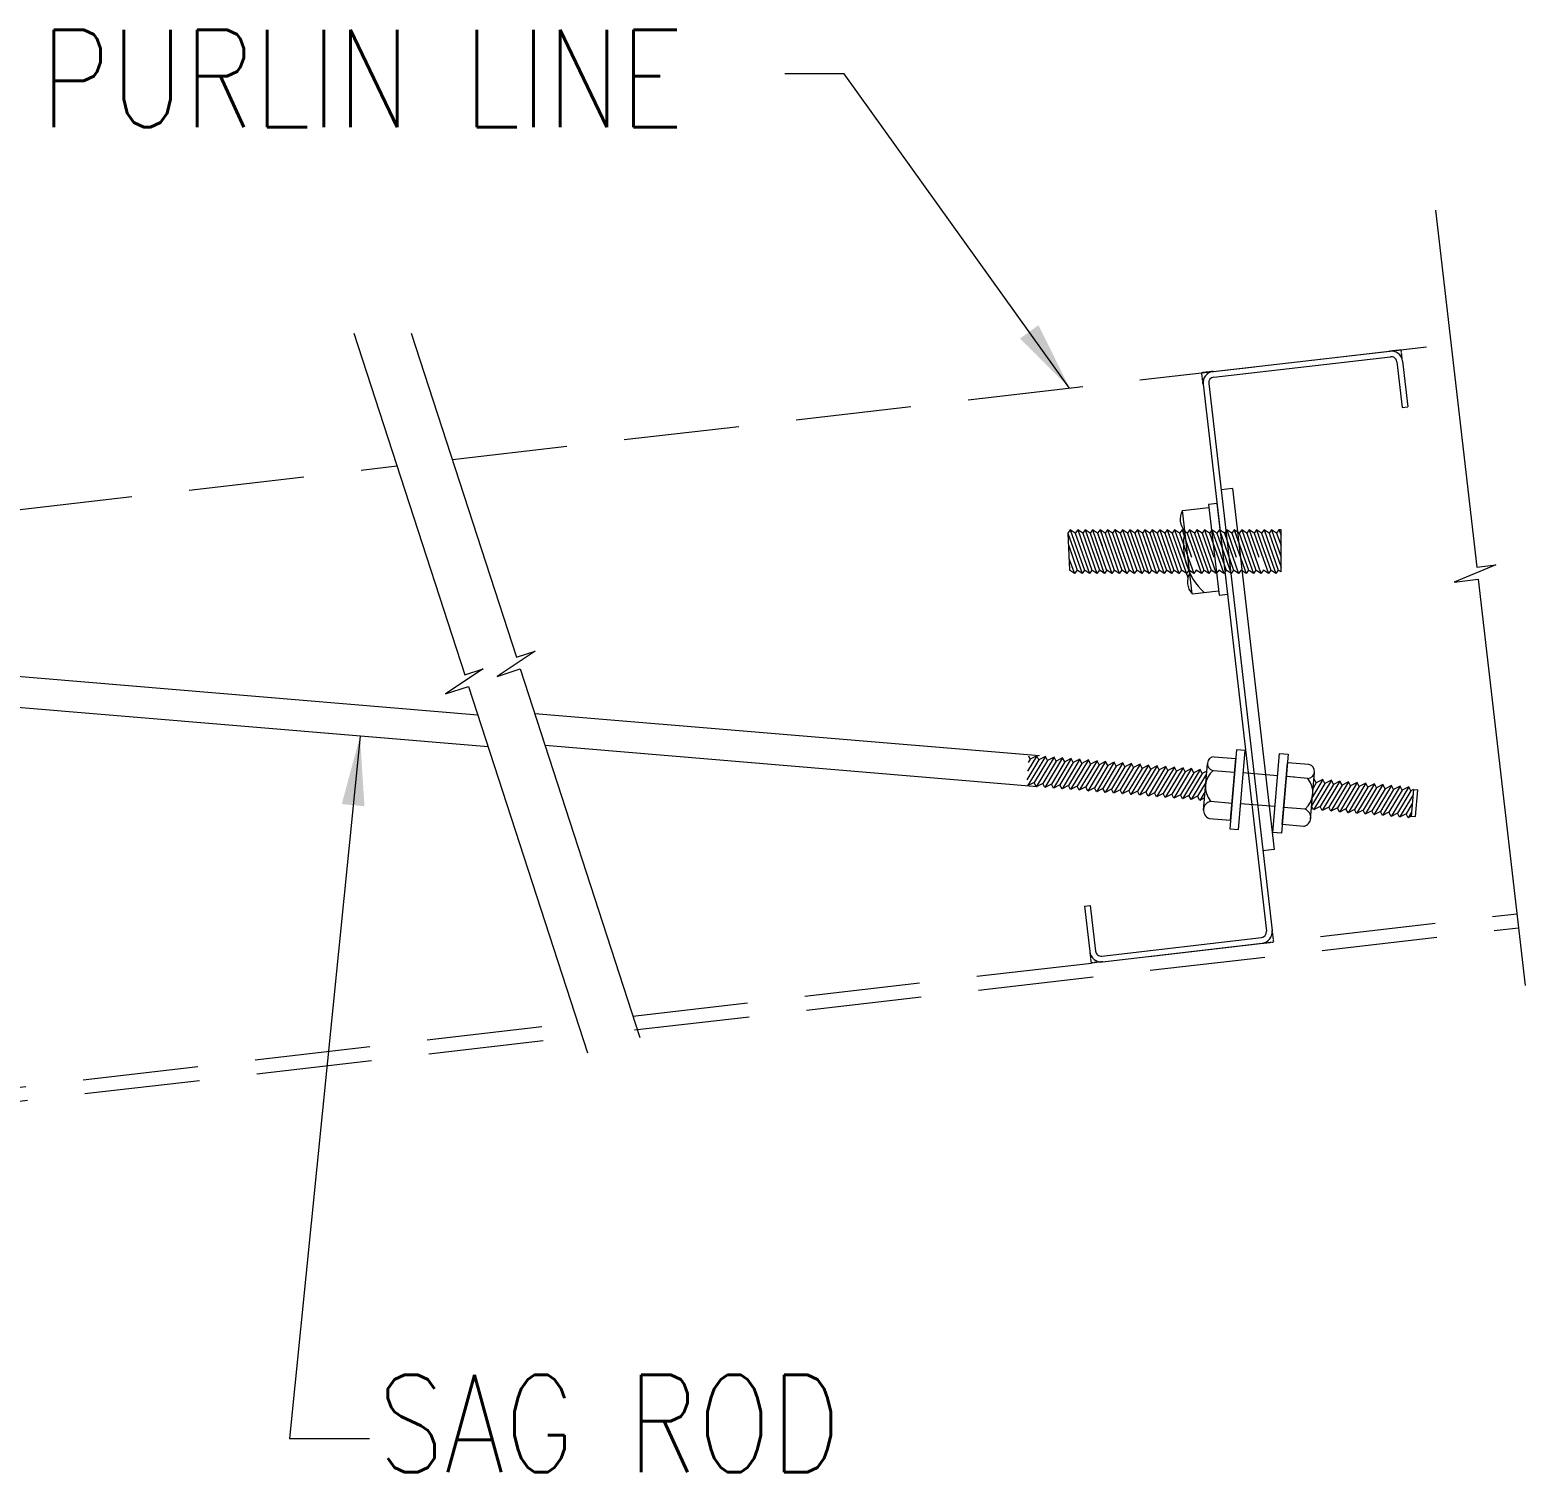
# Model space of a CAD drawing. Header units: millimetres. Extents: x 3470347 to 5996549, y -3470518 to 17149644.
# Drawn here: x 4371856 to 4378336, y 7139885 to 7146134 of the extents above; entities that cross this region are included whole.
import ezdxf

# ---------------------------------------------------------------- set-up
doc = ezdxf.new("R2010")
doc.units = ezdxf.units.MM
doc.header["$MEASUREMENT"] = 0
for name, pattern in [('ACAD_ISO02W100', [15, 12, -3]), ('CENTER', [50.8, 31.75, -6.35, 6.35, -6.35]), ('DASHED2', [0.375, 0.25, -0.125]), ('HIDDEN', [0.375, 0.25, -0.125])]:
    doc.linetypes.add(name, pattern=pattern)
doc.layers.get('0').update_dxf_attribs({"linetype": 'CONTINUOUS', "lineweight": 25})
doc.layers.add('CEN', color=1, linetype='CENTER')
doc.layers.add('TEXT', color=2, linetype='CONTINUOUS')
doc.layers.add('STEEL', color=152, linetype='CONTINUOUS', lineweight=18)
doc.styles.add('ROMANS', font='', dxfattribs={"width": 0.8})
doc.styles.add('T02', font='SIMPLEX.SHX', dxfattribs={"width": 0.9})
doc.styles.get('ROMANS').set_extended_font_data('AR CENA')
doc.dimstyles.new('SEC-100', dxfattribs={"dimscale": 150, "dimtxt": 2, "dimasz": 1, "dimexe": 1, "dimexo": 1, "dimgap": 1, "dimtad": 1, "dimdec": 0, "dimzin": 0, "dimdsep": 46, "dimtxsty": 'ROMANS', "dimblk": 'OBLIQUE', "dimcen": -0.5, "dimclrd": 75, "dimclre": 75, "dimclrt": 7, "dimadec": 0, "dimazin": 0, "dimtfac": 1, "dimtdec": 0, "dimtix": 1, "dimtmove": 2, "dimatfit": 3, "dimfxl": 1, "dimtolj": 1, "dimtzin": 0, "dimlwd": 0, "dimlwe": 0, "dimarcsym": 0})

# ---------------------------------------------------------------- blocks, each defined once
blk = doc.blocks.new('DWW')
at = {"layer": 'STEEL', "color": 8, "linetype": 'HIDDEN', "ltscale": 0.05}
for p, q in [((2, 127.14), (-2, 127.14)), ((-2, 123.14), (-2, 127.14)), ((58, 127.14), (62, 127.14)), ((62, 123.14), (62, 127.14)), ((-70, -68.86), (-70, -72.86)), ((-66, -72.86), (-70, -72.86)), ((-4, -72.86), (0, -72.86)), ((0, -68.86), (0, -72.86))]:
    blk.add_line(p, q, dxfattribs=at)
at = {"layer": 'STEEL', "color": 20}
for p, q in [((58, 127.14), (2, 127.14)), ((58, 125.14), (2, 125.14)), ((-2, -68.86), (-2, 123.14)), ((0, -68.86), (0, 123.14)), ((60, 107.14), (60, 123.14)), ((62, 107.14), (62, 123.14)), ((62, 107.14), (60, 107.14)), ((-70, -68.86), (-70, -52.86)), ((-68, -52.86), (-70, -52.86)), ((-68, -68.86), (-68, -52.86)), ((-4, -70.86), (-66, -70.86)), ((-4, -72.86), (-66, -72.86))]:
    blk.add_line(p, q, dxfattribs=at)
for centre, radius, start, end in [((2, 123.14), 4, 90, 180), ((2, 123.14), 2, 90, 180), ((58, 123.14), 4, 0, 90), ((58, 123.14), 2, 0, 90), ((-66, -68.86), 4, 180, 270), ((-66, -68.86), 2, 180, 270), ((-4, -68.86), 2, 270, 0), ((-4, -68.86), 4, 270, 0)]:
    blk.add_arc(centre, radius, start, end, dxfattribs=at)
blk = doc.blocks.new('_Oblique')
at = {"color": 0, "linetype": 'ACAD_ISO02W100', "lineweight": -2}
blk.add_line((-0.5, -0.5), (0.5, 0.5), dxfattribs=at)

msp = doc.modelspace()

# ---------------------------------------------------------------- linework, layer by layer
at = {"color": 2, "lineweight": 5}
msp.add_line((4377067.71, 7144146.66), (4377248.8, 7142582.25), dxfattribs=at)
at = {"color": 0, "lineweight": 5}
for points in [[(4377946.97, 7145352.83), (4378125.97, 7143806.39), (4378209.7, 7143816.09), (4378027.75, 7143741.6), (4378132.08, 7143753.67), (4378335.82, 7141993.51)], [(4373259.67, 7144820.31), (4373740.3, 7143339.6), (4373820.47, 7143365.62), (4373656.79, 7143256.69), (4373756.69, 7143289.11), (4374271.83, 7141702.09)], [(4373509, 7144820.31), (4373964.84, 7143415.97), (4374045.01, 7143441.99), (4373881.33, 7143333.06), (4373981.23, 7143365.48), (4374499.77, 7141767.95)]]:
    msp.add_lwpolyline(points, dxfattribs=at)
at = {"layer": 'CEN', "color": 8, "linetype": 'DASHED2', "lineweight": 5, "ltscale": 2000}
for p, q in [((4373686.8, 7144272.53), (4378014.03, 7144773.43)), ((4368076.41, 7143623.1), (4373446.51, 7144244.71)), ((4374469.6, 7141860.92), (4378299.85, 7142304.3)), ((4374476.57, 7141800.72), (4378306.82, 7142244.1)), ((4368362.23, 7141153.96), (4374229.3, 7141833.11)), ((4368369.2, 7141093.76), (4374236.27, 7141772.91))]:
    msp.add_line(p, q, dxfattribs=at)
at = {"layer": 'TEXT', "color": 2, "lineweight": 5}
for p, q in [((4377067.71, 7144146.66), (4377018.33, 7144140.95)), ((4376851.14, 7144051.9), (4376965.78, 7144065.17)), ((4376892.95, 7143690.7), (4376851.14, 7144051.9)), ((4376364.63, 7143968.29), (4376354.08, 7143953.14)), ((4376354.08, 7143953.14), (4376415.78, 7143778.52)), ((4376354.08, 7143953.14), (4376361.71, 7143793.67)), ((4376364.63, 7143968.29), (4376426.33, 7143793.67)), ((4376386.39, 7143953.14), (4376364.63, 7143968.29)), ((4376396.94, 7143968.29), (4376386.39, 7143953.14)), ((4376386.39, 7143953.14), (4376448.09, 7143778.52)), ((4376396.94, 7143968.29), (4376458.64, 7143793.67)), ((4376418.7, 7143953.14), (4376396.94, 7143968.29)), ((4376429.25, 7143968.29), (4376418.7, 7143953.14)), ((4376418.7, 7143953.14), (4376480.4, 7143778.52)), ((4376429.25, 7143968.29), (4376490.95, 7143793.67)), ((4376451.01, 7143953.14), (4376429.25, 7143968.29)), ((4376461.56, 7143968.29), (4376451.01, 7143953.14)), ((4376451.01, 7143953.14), (4376512.01, 7143779.01)), ((4376461.56, 7143968.29), (4376522.35, 7143792.37)), ((4376483.32, 7143953.14), (4376461.56, 7143968.29)), ((4376493.87, 7143968.29), (4376483.32, 7143953.14)), ((4376493.87, 7143968.29), (4376483.32, 7143953.14)), ((4376483.32, 7143953.14), (4376502.7, 7143900.76)), ((4376483.32, 7143953.14), (4376545.02, 7143778.52)), ((4376493.87, 7143968.29), (4376502.7, 7143944.41)), ((4376493.87, 7143968.29), (4376555.57, 7143793.67)), ((4376515.63, 7143953.14), (4376493.87, 7143968.29)), ((4376526.17, 7143968.29), (4376515.63, 7143953.14)), ((4376515.63, 7143953.14), (4376577.33, 7143778.52)), ((4376526.17, 7143968.29), (4376587.88, 7143793.67)), ((4376547.93, 7143953.14), (4376526.17, 7143968.29)), ((4376558.48, 7143968.29), (4376547.93, 7143953.14)), ((4376547.93, 7143953.14), (4376608.93, 7143779.01)), ((4376558.48, 7143968.29), (4376619.28, 7143792.37)), ((4376580.24, 7143953.14), (4376558.48, 7143968.29)), ((4376590.79, 7143968.29), (4376580.24, 7143953.14)), ((4376590.79, 7143968.29), (4376580.24, 7143953.14)), ((4376580.24, 7143953.14), (4376599.63, 7143900.76)), ((4376580.24, 7143953.14), (4376641.94, 7143778.52)), ((4376590.79, 7143968.29), (4376599.63, 7143944.41)), ((4376590.79, 7143968.29), (4376652.49, 7143793.67)), ((4376612.55, 7143953.14), (4376590.79, 7143968.29)), ((4376623.1, 7143968.29), (4376612.55, 7143953.14)), ((4376612.55, 7143953.14), (4376674.25, 7143778.52)), ((4376623.1, 7143968.29), (4376684.8, 7143793.67)), ((4376644.86, 7143953.14), (4376623.1, 7143968.29)), ((4376655.41, 7143968.29), (4376644.86, 7143953.14)), ((4376644.86, 7143953.14), (4376705.86, 7143779.01)), ((4376655.41, 7143968.29), (4376716.2, 7143792.37)), ((4376677.17, 7143953.14), (4376655.41, 7143968.29)), ((4376687.72, 7143968.29), (4376677.17, 7143953.14)), ((4376687.72, 7143968.29), (4376677.17, 7143953.14)), ((4376677.17, 7143953.14), (4376696.55, 7143900.76)), ((4376677.17, 7143953.14), (4376738.87, 7143778.52)), ((4376687.72, 7143968.29), (4376696.55, 7143944.41)), ((4376687.72, 7143968.29), (4376749.42, 7143793.67)), ((4376709.48, 7143953.14), (4376687.72, 7143968.29)), ((4376720.03, 7143968.29), (4376709.48, 7143953.14)), ((4376709.48, 7143953.14), (4376771.18, 7143778.52)), ((4376720.03, 7143968.29), (4376781.73, 7143793.67)), ((4376741.79, 7143953.14), (4376720.03, 7143968.29)), ((4376752.34, 7143968.29), (4376741.79, 7143953.14)), ((4376741.79, 7143953.14), (4376802.78, 7143779.01)), ((4376752.34, 7143968.29), (4376813.13, 7143792.37)), ((4376774.1, 7143953.14), (4376752.34, 7143968.29)), ((4376784.64, 7143968.29), (4376774.1, 7143953.14)), ((4376784.64, 7143968.29), (4376774.1, 7143953.14)), ((4376774.1, 7143953.14), (4376793.48, 7143900.76)), ((4376774.1, 7143953.14), (4376835.8, 7143778.52)), ((4376784.64, 7143968.29), (4376793.48, 7143944.41)), ((4376784.64, 7143968.29), (4376846.35, 7143793.67)), ((4376806.4, 7143953.14), (4376784.64, 7143968.29)), ((4376816.95, 7143968.29), (4376806.4, 7143953.14)), ((4376806.4, 7143953.14), (4376874.35, 7143760.85)), ((4376816.95, 7143968.29), (4376878.65, 7143793.67)), ((4376838.71, 7143953.14), (4376816.95, 7143968.29)), ((4376849.26, 7143968.29), (4376838.71, 7143953.14)), ((4376838.71, 7143953.14), (4376899.71, 7143779.01)), ((4376849.26, 7143968.29), (4376890.44, 7143849.13)), ((4376871.02, 7143953.14), (4376849.26, 7143968.29)), ((4376881.57, 7143968.29), (4376871.02, 7143953.14)), ((4376881.57, 7143968.29), (4376871.02, 7143953.14)), ((4376871.02, 7143953.14), (4376890.41, 7143900.76)), ((4376871.02, 7143953.14), (4376932.72, 7143778.52)), ((4376881.57, 7143968.29), (4376890.41, 7143944.41)), ((4376881.57, 7143968.29), (4376943.27, 7143793.67)), ((4376903.33, 7143953.14), (4376881.57, 7143968.29)), ((4376913.88, 7143968.29), (4376903.33, 7143953.14)), ((4376903.33, 7143953.14), (4376965.03, 7143778.52)), ((4376913.88, 7143968.29), (4376975.58, 7143793.67)), ((4376935.64, 7143953.14), (4376913.88, 7143968.29)), ((4376946.19, 7143968.29), (4376935.64, 7143953.14)), ((4376935.64, 7143953.14), (4376996.64, 7143779.01)), ((4376946.19, 7143968.29), (4376987.37, 7143849.13)), ((4376967.95, 7143953.14), (4376946.19, 7143968.29)), ((4376978.5, 7143968.29), (4376967.95, 7143953.14)), ((4376978.5, 7143968.29), (4376967.95, 7143953.14)), ((4376967.95, 7143953.14), (4376987.33, 7143900.76)), ((4376967.95, 7143953.14), (4377029.65, 7143778.52)), ((4376978.5, 7143968.29), (4376987.33, 7143944.41)), ((4376978.5, 7143968.29), (4377040.2, 7143793.67)), ((4377000.26, 7143953.14), (4376978.5, 7143968.29)), ((4377010.81, 7143968.29), (4377000.26, 7143953.14)), ((4377000.26, 7143953.14), (4377061.96, 7143778.52)), ((4377010.81, 7143968.29), (4377072.51, 7143793.67)), ((4377032.57, 7143953.14), (4377010.81, 7143968.29)), ((4377043.11, 7143968.29), (4377032.57, 7143953.14)), ((4377032.57, 7143953.14), (4377093.56, 7143779.01)), ((4377043.11, 7143968.29), (4377084.29, 7143849.13)), ((4377064.87, 7143953.14), (4377043.11, 7143968.29)), ((4377075.42, 7143968.29), (4377064.87, 7143953.14)), ((4377075.42, 7143968.29), (4377064.87, 7143953.14)), ((4377064.87, 7143953.14), (4377084.26, 7143900.76)), ((4377064.87, 7143953.14), (4377126.58, 7143778.52)), ((4377075.42, 7143968.29), (4377084.26, 7143944.41)), ((4377075.42, 7143968.29), (4377137.12, 7143793.67)), ((4377097.18, 7143953.14), (4377075.42, 7143968.29)), ((4377107.73, 7143968.29), (4377097.18, 7143953.14)), ((4377097.18, 7143953.14), (4377158.88, 7143778.52)), ((4377107.73, 7143968.29), (4377169.43, 7143793.67)), ((4377129.49, 7143953.14), (4377107.73, 7143968.29)), ((4377140.04, 7143968.29), (4377129.49, 7143953.14)), ((4377129.49, 7143953.14), (4377190.49, 7143779.01)), ((4377140.04, 7143968.29), (4377181.22, 7143849.13)), ((4377161.8, 7143953.14), (4377140.04, 7143968.29)), ((4377172.35, 7143968.29), (4377161.8, 7143953.14)), ((4377172.35, 7143968.29), (4377161.8, 7143953.14)), ((4377161.8, 7143953.14), (4377181.18, 7143900.76)), ((4377161.8, 7143953.14), (4377223.5, 7143778.52)), ((4377172.35, 7143968.29), (4377181.18, 7143944.41)), ((4377172.35, 7143968.29), (4377234.05, 7143793.67)), ((4377194.11, 7143953.14), (4377172.35, 7143968.29)), ((4377204.66, 7143968.29), (4377194.11, 7143953.14)), ((4377194.11, 7143953.14), (4377255.81, 7143778.52)), ((4377204.66, 7143968.29), (4377266.36, 7143793.67)), ((4377226.42, 7143953.14), (4377204.66, 7143968.29)), ((4377236.97, 7143968.29), (4377226.42, 7143953.14)), ((4377226.42, 7143953.14), (4377278.15, 7143805.47)), ((4377236.97, 7143968.29), (4377278.15, 7143849.13)), ((4377258.73, 7143953.14), (4377236.97, 7143968.29)), ((4377269.28, 7143968.29), (4377258.73, 7143953.14)), ((4377258.73, 7143953.14), (4377278.11, 7143900.76)), ((4377278.11, 7143968.29), (4377269.28, 7143968.29)), ((4377269.28, 7143968.29), (4377278.11, 7143944.41)), ((4377278.15, 7143785.46), (4377278.11, 7143968.29)), ((4376356.61, 7143902.64), (4376394.02, 7143793.67)), ((4376359.18, 7143844.17), (4376383.47, 7143778.52)), ((4376383.47, 7143778.52), (4376361.71, 7143793.67)), ((4376394.02, 7143793.67), (4376383.47, 7143778.52)), ((4376415.78, 7143778.52), (4376394.02, 7143793.67)), ((4376426.33, 7143793.67), (4376415.78, 7143778.52)), ((4376448.09, 7143778.52), (4376426.33, 7143793.67)), ((4376458.64, 7143793.67), (4376448.09, 7143778.52)), ((4376480.4, 7143778.52), (4376458.64, 7143793.67)), ((4376490.95, 7143793.67), (4376480.4, 7143778.52)), ((4376490.95, 7143793.67), (4376480.4, 7143778.52)), ((4376502.74, 7143785.46), (4376490.95, 7143793.67)), ((4376512.71, 7143778.52), (4376490.95, 7143793.67)), ((4376523.26, 7143793.67), (4376512.71, 7143778.52)), ((4376545.02, 7143778.52), (4376523.26, 7143793.67)), ((4376555.57, 7143793.67), (4376545.02, 7143778.52)), ((4376577.33, 7143778.52), (4376555.57, 7143793.67)), ((4376587.88, 7143793.67), (4376577.33, 7143778.52)), ((4376587.88, 7143793.67), (4376577.33, 7143778.52)), ((4376599.66, 7143785.46), (4376587.88, 7143793.67)), ((4376609.64, 7143778.52), (4376587.88, 7143793.67)), ((4376620.18, 7143793.67), (4376609.64, 7143778.52)), ((4376641.94, 7143778.52), (4376620.18, 7143793.67)), ((4376652.49, 7143793.67), (4376641.94, 7143778.52)), ((4376674.25, 7143778.52), (4376652.49, 7143793.67)), ((4376684.8, 7143793.67), (4376674.25, 7143778.52)), ((4376684.8, 7143793.67), (4376674.25, 7143778.52)), ((4376696.59, 7143785.46), (4376684.8, 7143793.67)), ((4376706.56, 7143778.52), (4376684.8, 7143793.67)), ((4376717.11, 7143793.67), (4376706.56, 7143778.52)), ((4376738.87, 7143778.52), (4376717.11, 7143793.67)), ((4376749.42, 7143793.67), (4376738.87, 7143778.52)), ((4376771.18, 7143778.52), (4376749.42, 7143793.67)), ((4376781.73, 7143793.67), (4376771.18, 7143778.52)), ((4376781.73, 7143793.67), (4376771.18, 7143778.52)), ((4376793.51, 7143785.46), (4376781.73, 7143793.67)), ((4376803.49, 7143778.52), (4376781.73, 7143793.67)), ((4376814.04, 7143793.67), (4376803.49, 7143778.52)), ((4376835.8, 7143778.52), (4376814.04, 7143793.67)), ((4376846.35, 7143793.67), (4376835.8, 7143778.52)), ((4376868.11, 7143778.52), (4376846.35, 7143793.67)), ((4376878.65, 7143793.67), (4376868.11, 7143778.52)), ((4376878.65, 7143793.67), (4376868.11, 7143778.52)), ((4376890.44, 7143785.46), (4376878.65, 7143793.67)), ((4376900.41, 7143778.52), (4376878.65, 7143793.67)), ((4376910.96, 7143793.67), (4376900.41, 7143778.52)), ((4376932.72, 7143778.52), (4376910.96, 7143793.67)), ((4376943.27, 7143793.67), (4376932.72, 7143778.52)), ((4376965.03, 7143778.52), (4376943.27, 7143793.67)), ((4376975.58, 7143793.67), (4376965.03, 7143778.52)), ((4376975.58, 7143793.67), (4376965.03, 7143778.52)), ((4376987.37, 7143785.46), (4376975.58, 7143793.67)), ((4376997.34, 7143778.52), (4376975.58, 7143793.67)), ((4377007.89, 7143793.67), (4376997.34, 7143778.52)), ((4377029.65, 7143778.52), (4377007.89, 7143793.67)), ((4377040.2, 7143793.67), (4377029.65, 7143778.52)), ((4377061.96, 7143778.52), (4377040.2, 7143793.67)), ((4377072.51, 7143793.67), (4377061.96, 7143778.52)), ((4377072.51, 7143793.67), (4377061.96, 7143778.52)), ((4377084.29, 7143785.46), (4377072.51, 7143793.67)), ((4377094.27, 7143778.52), (4377072.51, 7143793.67)), ((4377104.82, 7143793.67), (4377094.27, 7143778.52)), ((4377126.58, 7143778.52), (4377104.82, 7143793.67)), ((4377137.12, 7143793.67), (4377126.58, 7143778.52)), ((4377158.88, 7143778.52), (4377137.12, 7143793.67)), ((4377169.43, 7143793.67), (4377158.88, 7143778.52)), ((4377169.43, 7143793.67), (4377158.88, 7143778.52)), ((4377181.22, 7143785.46), (4377169.43, 7143793.67)), ((4377191.19, 7143778.52), (4377169.43, 7143793.67)), ((4377201.74, 7143793.67), (4377191.19, 7143778.52)), ((4377223.5, 7143778.52), (4377201.74, 7143793.67)), ((4377234.05, 7143793.67), (4377223.5, 7143778.52)), ((4377255.81, 7143778.52), (4377234.05, 7143793.67)), ((4377266.36, 7143793.67), (4377255.81, 7143778.52)), ((4377278.15, 7143785.46), (4377266.36, 7143793.67)), ((4376892.95, 7143690.7), (4377007.59, 7143703.97)), ((4373796.81, 7143165.51), (4371546.86, 7143353.55)), ((4373841.71, 7143027.18), (4371535.69, 7143219.9)), ((4376231.8, 7142988.32), (4374044.31, 7143171.14)), ((4376220.63, 7142854.67), (4374089.21, 7143032.8)), ((4376228.74, 7142971.74), (4376176.4, 7142884.62)), ((4376219.73, 7142989.33), (4376179.56, 7142922.46)), ((4376257.01, 7142986.21), (4376180.02, 7142858.07)), ((4376191.46, 7142974.85), (4376182.72, 7142960.31)), ((4376191.46, 7142974.85), (4376185, 7142987.49)), ((4376219.73, 7142989.33), (4376191.46, 7142974.85)), ((4376266.01, 7142968.62), (4376208.29, 7142872.54)), ((4376294.28, 7142983.1), (4376217.3, 7142854.95)), ((4376228.74, 7142971.74), (4376219.73, 7142989.33)), ((4376257.01, 7142986.21), (4376228.74, 7142971.74)), ((4376303.29, 7142965.51), (4376245.56, 7142869.42)), ((4376331.56, 7142979.98), (4376254.57, 7142851.84)), ((4376266.01, 7142968.62), (4376257.01, 7142986.21)), ((4376294.28, 7142983.1), (4376266.01, 7142968.62)), ((4376340.56, 7142962.39), (4376282.84, 7142866.31)), ((4376368.83, 7142976.87), (4376291.84, 7142848.72)), ((4376303.29, 7142965.51), (4376294.28, 7142983.1)), ((4376331.56, 7142979.98), (4376303.29, 7142965.51)), ((4376377.84, 7142959.28), (4376320.11, 7142863.19)), ((4376406.1, 7142973.75), (4376329.12, 7142845.61)), ((4376340.56, 7142962.39), (4376331.56, 7142979.98)), ((4376368.83, 7142976.87), (4376340.56, 7142962.39)), ((4376415.11, 7142956.16), (4376357.39, 7142860.08)), ((4376443.38, 7142970.64), (4376366.39, 7142842.49)), ((4376377.84, 7142959.28), (4376368.83, 7142976.87)), ((4376406.1, 7142973.75), (4376377.84, 7142959.28)), ((4376452.38, 7142953.05), (4376394.66, 7142856.96)), ((4376480.65, 7142967.52), (4376403.67, 7142839.38)), ((4376415.11, 7142956.16), (4376406.1, 7142973.75)), ((4376443.38, 7142970.64), (4376415.11, 7142956.16)), ((4376489.66, 7142949.93), (4376431.93, 7142853.85)), ((4376517.93, 7142964.41), (4376440.94, 7142836.26)), ((4376452.38, 7142953.05), (4376443.38, 7142970.64)), ((4376480.65, 7142967.52), (4376452.38, 7142953.05)), ((4376526.93, 7142946.82), (4376469.21, 7142850.73)), ((4376555.2, 7142961.29), (4376478.22, 7142833.14)), ((4376489.66, 7142949.93), (4376480.65, 7142967.52)), ((4376517.93, 7142964.41), (4376489.66, 7142949.93)), ((4376564.21, 7142943.7), (4376506.48, 7142847.62)), ((4376592.48, 7142958.18), (4376515.49, 7142830.03)), ((4376592.48, 7142958.18), (4376515.49, 7142830.03)), ((4376526.93, 7142946.82), (4376517.93, 7142964.41)), ((4376555.2, 7142961.29), (4376526.93, 7142946.82)), ((4376601.48, 7142940.59), (4376543.76, 7142844.5)), ((4376629.75, 7142955.06), (4376552.76, 7142826.91)), ((4376564.21, 7142943.7), (4376555.2, 7142961.29)), ((4376592.48, 7142958.18), (4376564.21, 7142943.7)), ((4376667.02, 7142951.95), (4376590.04, 7142823.8)), ((4376601.48, 7142940.59), (4376592.48, 7142958.18)), ((4376629.75, 7142955.06), (4376601.48, 7142940.59)), ((4376704.3, 7142948.83), (4376627.31, 7142820.68)), ((4376638.76, 7142937.47), (4376629.75, 7142955.06)), ((4376667.02, 7142951.95), (4376638.76, 7142937.47)), ((4376741.57, 7142945.72), (4376664.59, 7142817.57)), ((4376676.03, 7142934.36), (4376667.02, 7142951.95)), ((4376704.3, 7142948.83), (4376676.03, 7142934.36)), ((4376778.85, 7142942.6), (4376701.86, 7142814.45)), ((4376713.3, 7142931.24), (4376704.3, 7142948.83)), ((4376741.57, 7142945.72), (4376713.3, 7142931.24)), ((4376816.12, 7142939.49), (4376739.14, 7142811.34)), ((4376750.58, 7142928.13), (4376741.57, 7142945.72)), ((4376778.85, 7142942.6), (4376750.58, 7142928.13)), ((4376787.85, 7142925.01), (4376778.85, 7142942.6)), ((4376816.12, 7142939.49), (4376787.85, 7142925.01)), ((4376825.13, 7142921.9), (4376816.12, 7142939.49)), ((4376942.15, 7142753.08), (4376958.91, 7142953.72)), ((4376988.46, 7142984.92), (4377082.07, 7142977.1)), ((4377059.71, 7142709.58), (4377082.07, 7142977.1)), ((4377283.09, 7142690.91), (4377305.45, 7142958.43)), ((4377399.06, 7142950.6), (4377305.45, 7142958.43)), ((4376638.76, 7142937.47), (4376581.03, 7142841.39)), ((4376676.03, 7142934.36), (4376618.31, 7142838.27)), ((4376713.3, 7142931.24), (4376655.58, 7142835.16)), ((4376750.58, 7142928.13), (4376692.85, 7142832.04)), ((4376787.85, 7142925.01), (4376730.13, 7142828.93)), ((4376825.13, 7142921.9), (4376767.4, 7142825.81)), ((4376853.4, 7142936.37), (4376776.41, 7142808.22)), ((4376862.4, 7142918.78), (4376804.68, 7142822.7)), ((4376890.67, 7142933.26), (4376813.68, 7142805.11)), ((4376853.4, 7142936.37), (4376825.13, 7142921.9)), ((4376899.68, 7142915.67), (4376841.95, 7142819.58)), ((4376927.94, 7142930.14), (4376850.96, 7142801.99)), ((4376862.4, 7142918.78), (4376853.4, 7142936.37)), ((4376890.67, 7142933.26), (4376862.4, 7142918.78)), ((4376936.95, 7142912.55), (4376879.23, 7142816.47)), ((4376955.3, 7142910.52), (4376888.23, 7142798.88)), ((4376899.68, 7142915.67), (4376890.67, 7142933.26)), ((4376927.94, 7142930.14), (4376899.68, 7142915.67)), ((4376936.95, 7142912.55), (4376927.94, 7142930.14)), ((4376956.3, 7142922.46), (4376936.95, 7142912.55)), ((4376983.49, 7142925.5), (4377077.11, 7142917.68)), ((4377263.33, 7142902.11), (4377114.26, 7142914.57)), ((4377394.1, 7142891.18), (4377300.48, 7142899.01)), ((4377336.61, 7142895.99), (4377300.48, 7142899.01)), ((4377406.25, 7142714.29), (4377423.02, 7142914.93)), ((4377459.04, 7142885.76), (4377414.37, 7142811.39)), ((4377496.32, 7142882.64), (4377419.33, 7142754.49)), ((4377430.77, 7142871.28), (4377421.77, 7142888.87)), ((4377459.04, 7142885.76), (4377430.77, 7142871.28)), ((4377533.59, 7142879.53), (4377456.6, 7142751.38)), ((4377468.05, 7142868.17), (4377459.04, 7142885.76)), ((4377496.32, 7142882.64), (4377468.05, 7142868.17)), ((4377570.86, 7142876.41), (4377493.88, 7142748.26)), ((4377505.32, 7142865.05), (4377496.32, 7142882.64)), ((4377533.59, 7142879.53), (4377505.32, 7142865.05)), ((4377542.6, 7142861.94), (4377533.59, 7142879.53)), ((4377570.86, 7142876.41), (4377542.6, 7142861.94)), ((4377579.87, 7142858.82), (4377570.86, 7142876.41)), ((4376208.29, 7142872.54), (4376180.02, 7142858.07)), ((4376217.3, 7142854.95), (4376208.29, 7142872.54)), ((4376245.56, 7142869.42), (4376217.3, 7142854.95)), ((4376254.57, 7142851.84), (4376245.56, 7142869.42)), ((4376282.84, 7142866.31), (4376254.57, 7142851.84)), ((4376291.84, 7142848.72), (4376282.84, 7142866.31)), ((4376291.84, 7142848.72), (4376290.73, 7142850.9)), ((4376320.11, 7142863.19), (4376291.84, 7142848.72)), ((4376329.12, 7142845.61), (4376320.11, 7142863.19)), ((4376357.39, 7142860.08), (4376329.12, 7142845.61)), ((4376366.39, 7142842.49), (4376357.39, 7142860.08)), ((4376394.66, 7142856.96), (4376366.39, 7142842.49)), ((4376403.67, 7142839.38), (4376394.66, 7142856.96)), ((4376431.93, 7142853.85), (4376403.67, 7142839.38)), ((4376440.94, 7142836.26), (4376431.93, 7142853.85)), ((4376469.21, 7142850.73), (4376440.94, 7142836.26)), ((4376478.22, 7142833.14), (4376469.21, 7142850.73)), ((4376506.48, 7142847.62), (4376478.22, 7142833.14)), ((4376515.49, 7142830.03), (4376506.48, 7142847.62)), ((4376543.76, 7142844.5), (4376515.49, 7142830.03)), ((4376552.76, 7142826.91), (4376543.76, 7142844.5)), ((4376581.03, 7142841.39), (4376552.76, 7142826.91)), ((4376590.04, 7142823.8), (4376581.03, 7142841.39)), ((4376618.31, 7142838.27), (4376590.04, 7142823.8)), ((4376627.31, 7142820.68), (4376618.31, 7142838.27)), ((4376627.31, 7142820.68), (4376626.2, 7142822.86)), ((4376655.58, 7142835.16), (4376627.31, 7142820.68)), ((4376664.59, 7142817.57), (4376655.58, 7142835.16)), ((4376692.85, 7142832.04), (4376664.59, 7142817.57)), ((4376701.86, 7142814.45), (4376692.85, 7142832.04)), ((4376730.13, 7142828.93), (4376701.86, 7142814.45)), ((4376739.14, 7142811.34), (4376730.13, 7142828.93)), ((4376767.4, 7142825.81), (4376739.14, 7142811.34)), ((4376776.41, 7142808.22), (4376767.4, 7142825.81)), ((4376804.68, 7142822.7), (4376776.41, 7142808.22)), ((4376813.68, 7142805.11), (4376804.68, 7142822.7)), ((4376841.95, 7142819.58), (4376813.68, 7142805.11)), ((4376850.96, 7142801.99), (4376841.95, 7142819.58)), ((4376879.23, 7142816.47), (4376850.96, 7142801.99)), ((4376888.23, 7142798.88), (4376879.23, 7142816.47)), ((4376916.5, 7142813.35), (4376888.23, 7142798.88)), ((4376952.14, 7142872.68), (4376916.5, 7142813.35)), ((4376925.51, 7142795.76), (4376916.5, 7142813.35)), ((4376948.98, 7142834.83), (4376925.51, 7142795.76)), ((4377468.05, 7142868.17), (4377410.32, 7142772.08)), ((4377430.77, 7142871.28), (4377417.53, 7142849.24)), ((4377505.32, 7142865.05), (4377447.6, 7142768.97)), ((4377542.6, 7142861.94), (4377484.87, 7142765.85)), ((4377579.87, 7142858.82), (4377522.15, 7142762.74)), ((4377608.14, 7142873.3), (4377531.15, 7142745.15)), ((4377617.14, 7142855.71), (4377559.42, 7142759.62)), ((4377645.41, 7142870.18), (4377568.43, 7142742.03)), ((4377608.14, 7142873.3), (4377579.87, 7142858.82)), ((4377654.42, 7142852.59), (4377596.69, 7142756.51)), ((4377682.69, 7142867.06), (4377605.7, 7142738.92)), ((4377617.14, 7142855.71), (4377608.14, 7142873.3)), ((4377645.41, 7142870.18), (4377617.14, 7142855.71)), ((4377691.69, 7142849.48), (4377633.97, 7142753.39)), ((4377719.96, 7142863.95), (4377642.97, 7142735.8)), ((4377654.42, 7142852.59), (4377645.41, 7142870.18)), ((4377682.69, 7142867.06), (4377654.42, 7142852.59)), ((4377728.97, 7142846.36), (4377671.24, 7142750.28)), ((4377757.24, 7142860.83), (4377680.25, 7142732.69)), ((4377691.69, 7142849.48), (4377682.69, 7142867.06)), ((4377719.96, 7142863.95), (4377691.69, 7142849.48)), ((4377766.24, 7142843.25), (4377708.52, 7142747.16)), ((4377794.51, 7142857.72), (4377717.52, 7142729.57)), ((4377728.97, 7142846.36), (4377719.96, 7142863.95)), ((4377757.24, 7142860.83), (4377728.97, 7142846.36)), ((4377803.52, 7142840.13), (4377745.79, 7142744.05)), ((4377831.78, 7142854.6), (4377754.8, 7142726.46)), ((4377766.24, 7142843.25), (4377757.24, 7142860.83)), ((4377794.51, 7142857.72), (4377766.24, 7142843.25)), ((4377840.79, 7142837.02), (4377783.07, 7142740.93)), ((4377850.16, 7142820.03), (4377792.07, 7142723.34)), ((4377803.52, 7142840.13), (4377794.51, 7142857.72)), ((4377831.78, 7142854.6), (4377803.52, 7142840.13)), ((4377840.79, 7142837.02), (4377831.78, 7142854.6)), ((4377852.06, 7142842.79), (4377840.79, 7142837.02)), ((4377852.06, 7142842.79), (4377842.38, 7142726.9)), ((4377852.06, 7142842.79), (4377870.34, 7142841.26)), ((4377860.66, 7142725.37), (4377870.34, 7142841.26)), ((4376946.62, 7142806.57), (4376925.51, 7142795.76)), ((4376972.32, 7142791.85), (4377065.94, 7142784.03)), ((4377252.16, 7142768.46), (4377103.09, 7142780.92)), ((4377325.44, 7142762.34), (4377289.32, 7142765.36)), ((4377382.93, 7142757.53), (4377289.32, 7142765.36)), ((4377419.33, 7142754.49), (4377410.32, 7142772.08)), ((4377447.6, 7142768.97), (4377419.33, 7142754.49)), ((4377456.6, 7142751.38), (4377447.6, 7142768.97)), ((4377484.87, 7142765.85), (4377456.6, 7142751.38)), ((4377493.88, 7142748.26), (4377484.87, 7142765.85)), ((4377522.15, 7142762.74), (4377493.88, 7142748.26)), ((4377531.15, 7142745.15), (4377522.15, 7142762.74)), ((4377559.42, 7142759.62), (4377531.15, 7142745.15)), ((4377568.43, 7142742.03), (4377559.42, 7142759.62)), ((4377596.69, 7142756.51), (4377568.43, 7142742.03)), ((4377605.7, 7142738.92), (4377596.69, 7142756.51)), ((4377633.97, 7142753.39), (4377605.7, 7142738.92)), ((4377642.97, 7142735.8), (4377633.97, 7142753.39)), ((4377671.24, 7142750.28), (4377642.97, 7142735.8)), ((4377680.25, 7142732.69), (4377671.24, 7142750.28)), ((4377708.52, 7142747.16), (4377680.25, 7142732.69)), ((4377717.52, 7142729.57), (4377708.52, 7142747.16)), ((4377847, 7142782.19), (4377820.34, 7142737.82)), ((4376966.1, 7142717.4), (4377059.71, 7142709.58)), ((4377376.7, 7142683.09), (4377283.09, 7142690.91)), ((4377745.79, 7142744.05), (4377717.52, 7142729.57)), ((4377754.8, 7142726.46), (4377745.79, 7142744.05)), ((4377783.07, 7142740.93), (4377754.8, 7142726.46)), ((4377792.07, 7142723.34), (4377783.07, 7142740.93)), ((4377820.34, 7142737.82), (4377792.07, 7142723.34)), ((4377829.35, 7142720.23), (4377820.34, 7142737.82)), ((4377843.83, 7142744.34), (4377829.35, 7142720.23)), ((4377842.38, 7142726.9), (4377829.35, 7142720.23)), ((4377842.38, 7142726.9), (4377860.66, 7142725.37)), ((4377248.8, 7142582.25), (4377199.42, 7142576.53))]:
    msp.add_line(p, q, dxfattribs=at)
for points in [[(4377009.8, 7143684.81), (4377046.84, 7143689.1), (4377001.34, 7144082.2), (4376964.3, 7144077.91)], [(4377056.61, 7142672.43), (4377093.76, 7142669.32), (4377122.33, 7143011.15), (4377085.18, 7143014.25)], [(4377279.99, 7142653.76), (4377242.83, 7142656.86), (4377271.4, 7142998.69), (4377308.56, 7142995.58)]]:
    msp.add_lwpolyline(points, close=True, dxfattribs=at)
for centre, radius, start, end in [((4376916.56, 7144013.72), 75.75, 149.733005, 223.4728), ((4377135.42, 7143901.79), 280.28, 167.678258, 227.042695), ((4376947.92, 7143742.82), 75.75, 149.733005, 223.4728), ((4376988.84, 7142954.97), 29.95, 90.726264, 259.719141), ((4377393.72, 7142921.13), 29.95, 270.726264, 79.719141), ((4377047.44, 7142852.86), 96.77, 131.360441, 219.084963), ((4377318.98, 7142830.17), 96.77, 311.360441, 39.084963), ((4376981.47, 7142753.6), 39.32, 103.443444, 247.001961), ((4377367.56, 7142721.34), 39.32, 283.443444, 67.001961)]:
    msp.add_arc(centre, radius, start, end, dxfattribs=at)

# ---------------------------------------------------------------- block references
at = {"color": 2, "lineweight": 5, "xscale": 12.42810599979362, "yscale": 12.42810599979362, "zscale": 12.42810599979362, "rotation": 186.6029021137312}
msp.add_blockref('DWW', (4377038.68, 7143748.99), dxfattribs=at)

# ---------------------------------------------------------------- texts
at = {"color": 2, "lineweight": 5, "style": 'T02', "width": 0.8}
for s, height, p in [('PURLIN LINE', 421.0232, (4371902.63, 7145713.2)), ('SAG ROD', 421.023, (4373364.04, 7139885.05))]:
    msp.add_text(s, height=height, dxfattribs=at).set_placement(p)

# ---------------------------------------------------------------- leaders
at = {"color": 2, "lineweight": 5, "ltscale": 0.2}
for points in [[(4376362.01, 7144582.2), (4375384.27, 7145943.62), (4375127.95, 7145943.62)], [(4373286.81, 7143073.55), (4372980.77, 7140029.89), (4373328.45, 7140029.89)]]:
    msp.add_leader(points, dimstyle='SEC-100', override={"dimasz": 2, "dimtad": 0}, dxfattribs=at)

doc.saveas('drawing.dxf')
